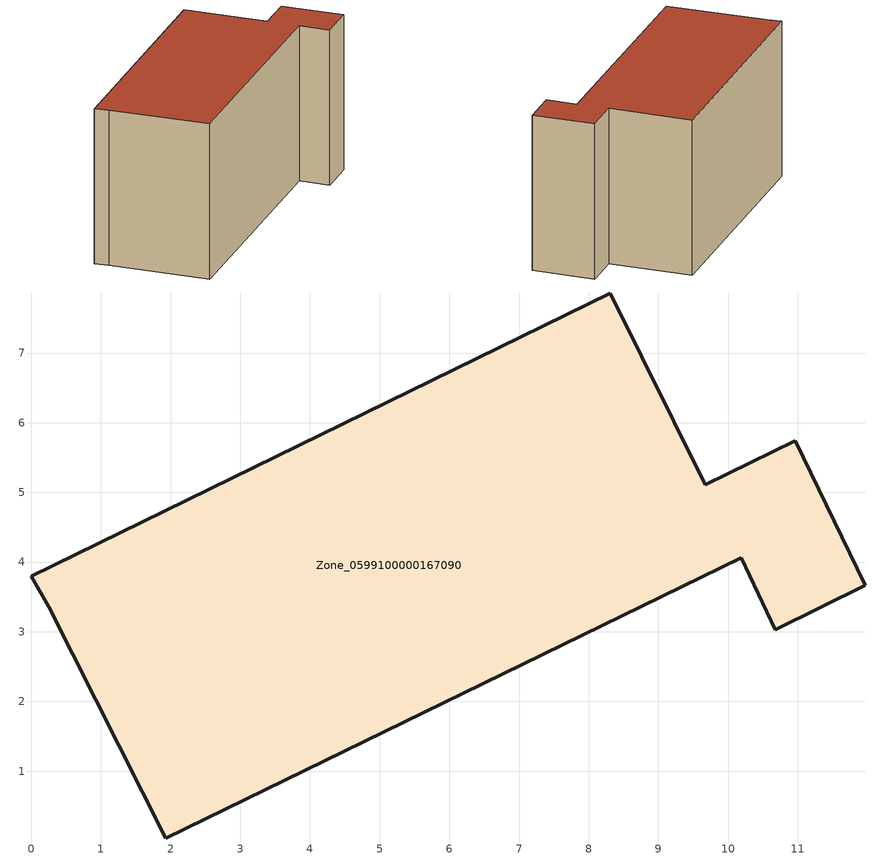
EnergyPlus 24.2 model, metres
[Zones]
Zone_0599100000167090
 floor ground (C_G): 9.67,5.11 10.96,5.74 11.97,3.67 10.68,3.03 10.19,4.06 1.93,0.04 0.25,3.36 0,3.8 8.31,7.86 z0
 wall outside (C_F): 10.68,3.03 11.97,3.67 10.96,5.74 9.67,5.11 8.31,7.86 0,3.8 0.25,3.36 1.93,0.04 10.19,4.06 10.68,3.03 z0:5.87
 roof outside (C_R): 1.93,0.04 10.19,4.06 10.68,3.03 11.97,3.67 10.96,5.74 9.67,5.11 8.31,7.86 0,3.8 0.25,3.36 z5.87
[BUILDING]
Pand.0599100000167090: North Axis=0; Terrain=City; Loads Convergence Tolerance Value=0.04; Temperature Convergence Tolerance Value=0.4; Solar Distribution=FullExterior; Maximum Number of Warmup Days=25; Minimum Number of Warmup Days=1
[Site:Location]
Rotterdam.The.Hague.AP_ZH_NLD Design_Conditions: Latitude=51.96; Longitude=4.45; Time Zone=1; Elevation=-4.5
[SITE:GROUNDTEMPERATURE:BUILDINGSURFACE]
18, 18, 18, 18, 18, 18, 18, 18, 18, 18, 18, 18
[MATERIAL] Thermal Absorptance=0.9; Solar Absorptance=0.7; Visible Absorptance=0.7
Name | Roughness | Thickness | Conductivity | Density | Specific Heat
G.TI.1946-1964 | MediumSmooth | 0.15 | 1 | 540 | 1210
F.TI.1946-1964 | Rough | 0.3 | 0.857143 | 1920 | 840
R.TI.1946-1964 | MediumRough | 0.2 | 0.277778 | 1500 | 1000
[CONSTRUCTION]
C_G: G.TI.1946-1964
C_F: F.TI.1946-1964
C_R: R.TI.1946-1964
[ZONE]
Zone_0599100000167090: Type=1; Multiplier=1; Ceiling Height=Autocalculate; Volume=Autocalculate; Floor Area=autocalculate; Part of Total Floor Area=Yes
[ZONEINFILTRATION:DESIGNFLOWRATE]
Infil_Zone_0599100000167090: Zone or ZoneList or Space or SpaceList=Zone_0599100000167090; Schedule=AlwaysOn; Design Flow Rate Calculation Method=Flow/Area; Flow Rate per Floor Area=0.003; Constant Term Coefficient=1; Temperature Term Coefficient=0; Velocity Term Coefficient=0; Velocity Squared Term Coefficient=0
[HVACTEMPLATE:ZONE:IDEALLOADSAIRSYSTEM]
Zone_0599100000167090: Maximum Heating Supply Air Temperature=50; Minimum Cooling Supply Air Temperature=13; Maximum Heating Supply Air Humidity Ratio=0.0156; Minimum Cooling Supply Air Humidity Ratio=0.0077; Heating Limit=NoLimit; Cooling Limit=NoLimit; Dehumidification Control Type=ConstantSensibleHeatRatio; Cooling Sensible Heat Ratio=0.7; Dehumidification Setpoint=60; Humidification Control Type=None; Humidification Setpoint=30; Outdoor Air Method=None; Outdoor Air Flow Rate per Person=0.00944; Outdoor Air Flow Rate per Zone Floor Area=0; Outdoor Air Flow Rate per Zone=0; Demand Controlled Ventilation Type=None; Outdoor Air Economizer Type=NoEconomizer; Heat Recovery Type=None; Sensible Heat Recovery Effectiveness=0.7; Latent Heat Recovery Effectiveness=0.65
[ZONECONTROL:THERMOSTAT]
ThermostatControl_Zone_0599100000167090: Zone or ZoneList=Zone_0599100000167090; Control Type Schedule=DualSetpointControlType; Control 1=Thermostat_Zone_0599100000167090; Temperature Difference Between Cutout And Setpoint=0
[THERMOSTATSETPOINT:DUALSETPOINT]
Thermostat_Zone_0599100000167090: Heating Setpoint Temperature Schedule=HeatingSetpoint_Zone_0599100000167090; Cooling Setpoint Temperature Schedule=CoolingSetpoint_Zone_0599100000167090
[SCHEDULE:COMPACT]
HeatingSetpoint_Zone_0599100000167090: Through: 12/31, For: AllDays, Until: 24:00, 21
CoolingSetpoint_Zone_0599100000167090: Through: 12/31, For: AllDays, Until: 24:00, 24
DualSetpointControlType: Through: 12/31, For: AllDays, Until: 24:00, 4
AlwaysOn: Through: 12/31, For: AllDays, Until: 24:00, 1
